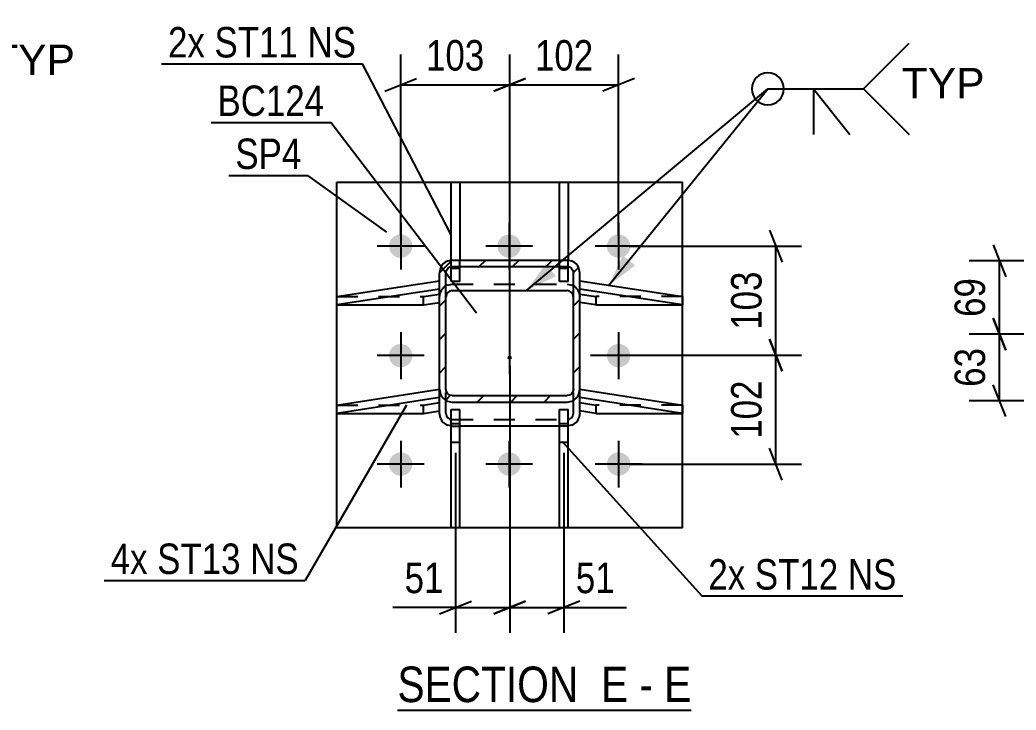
# Model space of a CAD drawing. Header units: millimetres. Extents: x 0 to 841, y 0 to 594.
# Drawn here: x 176.9 to 270.6, y 141.1 to 206.1 of the extents above; entities that cross this region are included whole.
import ezdxf

# ---------------------------------------------------------------- set-up
doc = ezdxf.new("R2010")
doc.units = ezdxf.units.MM
doc.linetypes.add('DXK_LINE_DOT2', pattern=[3.9198, 1.9599, -1.9599])
doc.linetypes.add('DXK_LINE_DOT3', pattern=[5.9187, 2.979, -0.9799, 0.9799, -0.9799])
doc.styles.add('Arial', font='ARIAL.TTF', dxfattribs={"height": 0.2})
doc.styles.add('Arial Narrow', font='ARIALN.TTF', dxfattribs={"height": 0.2})

# ---------------------------------------------------------------- blocks, each defined once
blk = doc.blocks.new('Unknown-247343380-15 - 2207')
at = {"color": 6, "linetype": 'Continuous'}
blk.add_line((212.416, 141.144), (240.062, 141.144), dxfattribs=at)
at = {"color": 0, "linetype": 'Continuous'}
for points in [[(230.524, 141.894), (230.524, 145.394), (212.416, 145.394), (212.416, 141.894)], [(234.131, 141.894), (234.131, 145.394), (231.574, 145.394), (231.574, 141.894)], [(236.456, 141.894), (236.456, 145.394), (235.181, 145.394), (235.181, 141.894)], [(240.062, 141.894), (240.062, 145.394), (237.506, 145.394), (237.506, 141.894)]]:
    blk.add_wipeout(points, dxfattribs=at)
at = {"color": 7, "linetype": 'Continuous', "style": 'Arial Narrow'}
for s, height, p in [('SECTION ', 3.3405, (212.416, 141.894)), ('E', 3.34, (231.574, 141.894)), ('E', 3.34, (237.506, 141.894)), ('-', 3.34, (235.181, 141.894))]:
    blk.add_text(s, height=height, dxfattribs=at).set_placement(p)
blk = doc.blocks.new('Part-247343380-2281 - 2207')
at = {"color": 2, "linetype": 'Continuous'}
for p, q in [((206.723, 180.035), (216.373, 181.525)), ((216.373, 180.735), (206.723, 179.245)), ((206.723, 179.245), (206.723, 180.035)), ((206.723, 179.245), (214.873, 179.245)), ((214.873, 179.245), (216.373, 179.477))]:
    blk.add_line(p, q, dxfattribs=at)
at = {"color": 7, "linetype": 'DXK_LINE_DOT2'}
for p, q in [((216.373, 179.477), (216.373, 181.525)), ((206.723, 180.035), (214.873, 180.035)), ((214.873, 180.035), (216.373, 180.268)), ((214.873, 179.245), (214.873, 180.035))]:
    blk.add_line(p, q, dxfattribs=at)
blk = doc.blocks.new('Part-247343380-2241 - 2207')
at = {"color": 2, "linetype": 'Continuous'}
for p, q in [((227.673, 190.781), (228.473, 190.781)), ((227.673, 183.472), (227.673, 190.781)), ((228.473, 190.781), (228.473, 183.452))]:
    blk.add_line(p, q, dxfattribs=at)
at = {"color": 7, "linetype": 'DXK_LINE_DOT2'}
for p, q in [((227.673, 181.444), (227.673, 183.472)), ((228.473, 182.763), (227.673, 182.763)), ((228.473, 181.444), (228.473, 183.452)), ((227.673, 182.712), (228.473, 182.712)), ((228.473, 181.444), (227.673, 181.444))]:
    blk.add_line(p, q, dxfattribs=at)
blk = doc.blocks.new('Part-247343380-2311 - 2207')
at = {"color": 2, "linetype": 'Continuous'}
for p, q in [((206.724, 190.781), (239.224, 190.781)), ((206.724, 180.035), (206.724, 190.781)), ((239.224, 180.035), (239.224, 190.781)), ((206.724, 169.835), (206.724, 179.245)), ((239.224, 169.835), (239.224, 179.245)), ((206.724, 158.281), (206.724, 169.045)), ((239.224, 158.281), (239.224, 169.045)), ((239.224, 158.281), (206.724, 158.281))]:
    blk.add_line(p, q, dxfattribs=at)
at = {"color": 7, "linetype": 'DXK_LINE_DOT2'}
for p, q in [((206.724, 179.245), (206.724, 180.035)), ((239.224, 179.245), (239.224, 180.035)), ((206.724, 169.045), (206.724, 169.835)), ((239.224, 169.045), (239.224, 169.835))]:
    blk.add_line(p, q, dxfattribs=at)
blk = doc.blocks.new('Part-247343380-2296 - 2207')
at = {"color": 2, "linetype": 'Continuous'}
for p, q in [((229.573, 171.325), (239.223, 169.835)), ((229.573, 170.535), (229.573, 170.573)), ((239.223, 169.045), (229.573, 170.535)), ((229.573, 169.277), (229.573, 170.535)), ((239.223, 169.835), (239.223, 169.045)), ((231.073, 169.045), (229.573, 169.277)), ((231.073, 169.045), (239.223, 169.045))]:
    blk.add_line(p, q, dxfattribs=at)
at = {"color": 7, "linetype": 'DXK_LINE_DOT2'}
for p, q in [((229.573, 170.573), (229.573, 171.325)), ((229.573, 170.068), (231.073, 169.835)), ((239.223, 169.835), (231.073, 169.835)), ((231.073, 169.835), (231.073, 169.045))]:
    blk.add_line(p, q, dxfattribs=at)
blk = doc.blocks.new('Part-247343380-2256 - 2207')
at = {"color": 2, "linetype": 'Continuous'}
for p, q in [((227.673, 169.401), (228.473, 169.401)), ((227.673, 158.281), (227.673, 169.401)), ((228.473, 158.281), (228.473, 169.401)), ((228.473, 158.281), (227.673, 158.281))]:
    blk.add_line(p, q, dxfattribs=at)
at = {"color": 7, "linetype": 'DXK_LINE_DOT2'}
for p, q in [((227.673, 168.083), (228.473, 168.083)), ((227.673, 166.35), (228.473, 166.35))]:
    blk.add_line(p, q, dxfattribs=at)
blk = doc.blocks.new('Part-247343380-2382 - 2207')
at = {"linetype": 'Continuous'}
h = blk.add_hatch(dxfattribs=at)
h.set_pattern_fill('', scale=0.7, style=0, pattern_type=0)
h.set_pattern_definition([(45, (217.5735, 183.472), (-1.57154, 1.57154), [])])
h.paths.add_polyline_path([(228.374, 183.472), (217.574, 183.472), (217.114, 183.379), (216.725, 183.116), (216.465, 182.722), (216.374, 182.257), (216.374, 171.325), (216.465, 170.86), (216.725, 170.466), (217.114, 170.203), (217.574, 170.11), (228.374, 170.11), (228.833, 170.203), (229.222, 170.466), (229.482, 170.86), (229.574, 171.325), (229.574, 182.257), (229.482, 182.722), (229.222, 183.116), (228.833, 183.379)])
h.paths.add_polyline_path([(228.928, 182.49), (228.974, 182.257), (228.974, 171.325), (228.928, 171.092), (228.798, 170.895), (228.603, 170.764), (228.374, 170.718), (217.574, 170.718), (217.344, 170.764), (217.149, 170.895), (217.019, 171.092), (216.974, 171.325), (216.974, 182.257), (217.019, 182.49), (217.149, 182.687), (217.344, 182.818), (217.574, 182.865), (228.374, 182.865), (228.603, 182.818), (228.798, 182.687)])
blk.add_hatch(color=30, dxfattribs=at).paths.add_polyline_path([(222.974, 174.183, -1), (222.974, 174.383, -1)])
at = {"color": 2, "linetype": 'Continuous'}
for p, q in [((217.574, 183.472), (217.114, 183.379)), ((217.149, 182.687), (217.344, 182.818)), ((217.344, 182.818), (217.574, 182.865)), ((217.574, 183.472), (228.374, 183.472)), ((217.574, 182.865), (228.374, 182.865)), ((228.833, 183.379), (228.374, 183.472)), ((228.374, 182.865), (228.603, 182.818)), ((228.603, 182.818), (228.798, 182.687)), ((216.465, 182.722), (216.374, 182.257)), ((216.374, 171.325), (216.374, 182.257)), ((216.974, 182.257), (217.019, 182.49)), ((216.974, 171.325), (216.974, 182.257)), ((217.019, 182.49), (217.149, 182.687)), ((228.798, 182.687), (228.928, 182.49)), ((228.928, 182.49), (228.974, 182.257)), ((228.974, 171.325), (228.974, 182.257)), ((229.574, 182.257), (229.482, 182.722)), ((229.574, 171.325), (229.574, 182.257)), ((217.019, 180.23), (216.974, 179.997)), ((217.149, 180.427), (217.019, 180.23)), ((217.344, 180.558), (217.149, 180.427)), ((217.574, 180.605), (217.344, 180.558)), ((217.574, 180.605), (228.374, 180.605)), ((228.603, 180.558), (228.374, 180.605)), ((228.798, 180.427), (228.603, 180.558)), ((228.928, 180.23), (228.798, 180.427)), ((228.974, 179.997), (228.928, 180.23)), ((216.374, 170.573), (216.374, 171.325)), ((216.374, 171.325), (216.465, 170.86)), ((217.019, 171.092), (216.974, 171.325)), ((217.149, 170.895), (217.019, 171.092)), ((217.344, 170.764), (217.149, 170.895)), ((217.574, 170.718), (217.344, 170.764)), ((217.574, 170.718), (228.374, 170.718)), ((228.603, 170.764), (228.374, 170.718)), ((228.798, 170.895), (228.603, 170.764)), ((228.928, 171.092), (228.798, 170.895)), ((228.974, 171.325), (228.928, 171.092)), ((229.482, 170.86), (229.574, 171.325)), ((229.574, 170.573), (229.574, 171.325)), ((217.114, 170.203), (217.574, 170.11)), ((217.574, 170.11), (228.374, 170.11)), ((228.374, 170.11), (228.833, 170.203)), ((216.374, 169.065), (216.374, 169.278)), ((216.465, 168.6), (216.374, 169.065)), ((229.574, 169.065), (229.482, 168.6)), ((229.574, 169.065), (229.574, 169.277)), ((217.473, 167.871), (217.114, 167.943)), ((227.673, 167.85), (218.273, 167.85)), ((228.833, 167.943), (228.473, 167.87))]:
    blk.add_line(p, q, dxfattribs=at)
at = {"color": 7, "linetype": 'DXK_LINE_DOT2'}
for p, q in [((216.374, 171.325), (216.374, 182.257)), ((216.974, 169.065), (216.974, 182.257)), ((228.974, 169.065), (228.974, 182.257)), ((229.574, 171.325), (229.574, 182.257)), ((217.114, 181.12), (217.574, 181.212)), ((217.574, 181.212), (228.374, 181.212)), ((228.374, 181.212), (228.833, 181.12)), ((216.374, 179.997), (216.465, 180.462)), ((229.482, 180.462), (229.574, 179.997)), ((216.374, 169.278), (216.374, 170.573)), ((229.574, 169.277), (229.574, 170.573)), ((216.974, 169.065), (217.019, 168.833)), ((217.019, 168.833), (217.149, 168.636)), ((228.798, 168.636), (228.928, 168.833)), ((228.928, 168.833), (228.974, 169.065)), ((217.149, 168.636), (217.344, 168.504)), ((217.344, 168.504), (217.574, 168.458)), ((217.574, 167.85), (217.473, 167.871)), ((217.574, 168.458), (228.374, 168.458)), ((217.574, 167.85), (218.273, 167.85)), ((228.374, 167.85), (227.673, 167.85)), ((228.374, 168.458), (228.603, 168.504)), ((228.473, 167.87), (228.374, 167.85)), ((228.603, 168.504), (228.798, 168.636))]:
    blk.add_line(p, q, dxfattribs=at)
at = {"color": 7, "linetype": 'DXK_LINE_DOT3'}
blk.add_line((222.974, 172.98), (222.974, 176.791), dxfattribs=at)
at = {"color": 30, "linetype": 'DXK_LINE_DOT3'}
blk.add_line((222.974, 172.732), (222.974, 176.791), dxfattribs=at)
at = {"color": 30, "linetype": 'Continuous'}
blk.add_circle((222.974, 174.283), 0.1, dxfattribs=at)
at = {"color": 2, "linetype": 'Continuous'}
for centre, start, end in [((217.583, 182.267), 112.85038, 157.84737), ((228.364, 182.267), 22.15263, 67.14962), ((217.583, 171.315), 202.15263, 247.14962), ((228.364, 171.315), 292.85038, 337.84737), ((217.583, 169.055), 202.15263, 247.14962), ((228.364, 169.055), 292.85038, 337.84737)]:
    blk.add_arc(centre, 1.207, start, end, dxfattribs=at)
at = {"color": 7, "linetype": 'DXK_LINE_DOT2'}
for centre, start, end in [((217.583, 180.007), 112.85038, 157.84737), ((228.364, 180.007), 22.15263, 67.14962)]:
    blk.add_arc(centre, 1.207, start, end, dxfattribs=at)
blk = doc.blocks.new('Part-247343380-2261 - 2207')
at = {"color": 2, "linetype": 'Continuous'}
for p, q in [((217.473, 190.781), (218.273, 190.781)), ((217.473, 183.452), (217.473, 190.781)), ((218.273, 190.781), (218.273, 183.472))]:
    blk.add_line(p, q, dxfattribs=at)
at = {"color": 7, "linetype": 'DXK_LINE_DOT2'}
for p, q in [((217.473, 181.444), (217.473, 183.452)), ((217.473, 182.763), (218.273, 182.763)), ((218.273, 181.444), (218.273, 183.472)), ((217.473, 182.712), (218.273, 182.712)), ((218.273, 181.444), (217.473, 181.444))]:
    blk.add_line(p, q, dxfattribs=at)
blk = doc.blocks.new('Part-247343380-2266 - 2207')
at = {"color": 2, "linetype": 'Continuous'}
for p, q in [((217.473, 169.401), (218.273, 169.401)), ((217.473, 158.281), (217.473, 169.401)), ((218.273, 158.281), (218.273, 169.401)), ((218.273, 158.281), (217.473, 158.281))]:
    blk.add_line(p, q, dxfattribs=at)
at = {"color": 7, "linetype": 'DXK_LINE_DOT2'}
for p, q in [((217.473, 168.083), (218.273, 168.083)), ((217.473, 166.35), (218.273, 166.35))]:
    blk.add_line(p, q, dxfattribs=at)
blk = doc.blocks.new('Part-247343380-2286 - 2207')
at = {"color": 2, "linetype": 'Continuous'}
for p, q in [((206.723, 169.835), (216.373, 171.325)), ((216.373, 169.277), (216.373, 170.576)), ((216.373, 170.535), (206.723, 169.045)), ((206.723, 169.045), (206.723, 169.835)), ((206.723, 169.045), (214.873, 169.045)), ((214.873, 169.045), (216.373, 169.277))]:
    blk.add_line(p, q, dxfattribs=at)
at = {"color": 7, "linetype": 'DXK_LINE_DOT2'}
for p, q in [((216.373, 170.576), (216.373, 171.325)), ((206.723, 169.835), (214.873, 169.835)), ((214.873, 169.835), (216.373, 170.068)), ((214.873, 169.045), (214.873, 169.835))]:
    blk.add_line(p, q, dxfattribs=at)
blk = doc.blocks.new('Part-247343380-2291 - 2207')
at = {"color": 2, "linetype": 'Continuous'}
for p, q in [((229.573, 181.525), (239.223, 180.035)), ((239.223, 179.245), (229.573, 180.735)), ((239.223, 180.035), (239.223, 179.245)), ((231.073, 179.245), (229.573, 179.477)), ((231.073, 179.245), (239.223, 179.245))]:
    blk.add_line(p, q, dxfattribs=at)
at = {"color": 7, "linetype": 'DXK_LINE_DOT2'}
for p, q in [((229.573, 179.477), (229.573, 181.525)), ((229.573, 180.268), (231.073, 180.035)), ((239.223, 180.035), (231.073, 180.035)), ((231.073, 180.035), (231.073, 179.245))]:
    blk.add_line(p, q, dxfattribs=at)
blk = doc.blocks.new('Bolt-247343380-2391 - 2207')
at = {"linetype": 'Continuous'}
for points in [[(212.723, 183.681, -1), (212.723, 185.881, -1)], [(222.923, 183.681, -1), (222.923, 185.881, -1)], [(233.223, 183.681, -1), (233.223, 185.881, -1)], [(212.723, 173.381, -1), (212.723, 175.581, -1)], [(233.223, 173.381, -1), (233.223, 175.581, -1)], [(212.723, 163.181, -1), (212.723, 165.381, -1)], [(222.923, 163.181, -1), (222.923, 165.381, -1)], [(233.223, 163.181, -1), (233.223, 165.381, -1)]]:
    blk.add_hatch(color=1, dxfattribs=at).paths.add_polyline_path(points)
at = {"color": 1, "linetype": 'Continuous'}
for p, q in [((212.723, 186.981), (212.723, 182.581)), ((222.923, 186.981), (222.923, 182.581)), ((233.223, 186.981), (233.223, 182.581)), ((214.923, 184.781), (210.523, 184.781)), ((225.123, 184.781), (220.723, 184.781)), ((235.423, 184.781), (231.023, 184.781)), ((212.723, 176.681), (212.723, 172.281)), ((233.223, 176.681), (233.223, 172.281)), ((214.923, 174.481), (210.523, 174.481)), ((235.423, 174.481), (231.023, 174.481)), ((212.723, 166.481), (212.723, 162.081)), ((222.923, 166.481), (222.923, 162.081)), ((233.223, 166.481), (233.223, 162.081)), ((214.923, 164.281), (210.523, 164.281)), ((225.123, 164.281), (220.723, 164.281)), ((235.423, 164.281), (231.023, 164.281))]:
    blk.add_line(p, q, dxfattribs=at)
blk = doc.blocks.new('StraightDimension-247343380-34044 - 2207')
at = {"color": 7, "linetype": 'Continuous'}
for p, q in [((222.974, 173.531), (222.974, 148.394)), ((217.873, 165.35), (217.873, 148.394)), ((216.373, 150.194), (219.373, 151.394)), ((224.474, 151.394), (221.474, 150.194)), ((217.873, 150.794), (211.967, 150.794)), ((217.873, 150.794), (211.967, 150.794)), ((217.873, 150.794), (222.974, 150.794))]:
    blk.add_line(p, q, dxfattribs=at)
at = {"color": 0}
blk.add_wipeout([(217.348, 151.544), (217.348, 155.744), (212.492, 155.744), (212.492, 151.544)], dxfattribs=at)
at = {"color": 3, "style": 'Arial Narrow'}
blk.add_text('51', height=2.8633, dxfattribs=at).set_placement((213.092, 152.144))
blk = doc.blocks.new('StraightDimension-247343380-34007 - 2207')
at = {"color": 7, "linetype": 'Continuous'}
for p, q in [((212.723, 185.781), (212.723, 202.794)), ((222.974, 175.886), (222.974, 202.794)), ((211.223, 199.344), (214.223, 200.544)), ((212.723, 199.944), (222.974, 199.944)), ((224.474, 200.544), (221.474, 199.344))]:
    blk.add_line(p, q, dxfattribs=at)
at = {"color": 0}
blk.add_wipeout([(221.19, 200.694), (221.19, 204.894), (214.506, 204.894), (214.506, 200.694)], dxfattribs=at)
at = {"color": 3, "style": 'Arial Narrow'}
blk.add_text('103', height=2.8633, dxfattribs=at).set_placement((215.106, 201.294))
blk = doc.blocks.new('StraightDimension-247343380-33953 - 2207')
at = {"color": 7, "linetype": 'Continuous'}
for p, q in [((247.419, 186.281), (248.619, 183.281)), ((234.223, 184.781), (250.419, 184.781)), ((248.019, 174.531), (248.019, 184.781)), ((248.619, 173.031), (247.419, 176.031)), ((230.574, 174.531), (250.419, 174.531))]:
    blk.add_line(p, q, dxfattribs=at)
at = {"color": 0}
blk.add_wipeout([(247.269, 182.998), (243.069, 182.998), (243.069, 176.314), (247.269, 176.314)], dxfattribs=at)
at = {"color": 3, "style": 'Arial Narrow'}
blk.add_text('103', height=2.8633, rotation=90.00021, dxfattribs=at).set_placement((246.669, 176.914))
blk = doc.blocks.new('StraightDimension-247343380-33954 - 2207')
at = {"color": 7, "linetype": 'Continuous'}
for p, q in [((247.419, 176.031), (248.619, 173.031)), ((230.574, 174.531), (250.419, 174.531)), ((248.019, 164.281), (248.019, 174.531)), ((248.619, 162.781), (247.419, 165.781)), ((234.223, 164.281), (250.419, 164.281))]:
    blk.add_line(p, q, dxfattribs=at)
at = {"color": 0}
blk.add_wipeout([(247.269, 172.748), (243.069, 172.748), (243.069, 166.064), (247.269, 166.064)], dxfattribs=at)
at = {"color": 3, "style": 'Arial Narrow'}
blk.add_text('102', height=2.8633, rotation=90.00021, dxfattribs=at).set_placement((246.669, 166.664))
blk = doc.blocks.new('StraightDimension-247343380-34006 - 2207')
at = {"color": 7, "linetype": 'Continuous'}
for p, q in [((222.974, 175.886), (222.974, 202.794)), ((233.223, 185.781), (233.223, 202.794)), ((221.474, 199.344), (224.474, 200.544)), ((222.974, 199.944), (233.223, 199.944)), ((234.723, 200.544), (231.723, 199.344))]:
    blk.add_line(p, q, dxfattribs=at)
at = {"color": 0}
blk.add_wipeout([(231.44, 200.694), (231.44, 204.894), (224.756, 204.894), (224.756, 200.694)], dxfattribs=at)
at = {"color": 3, "style": 'Arial Narrow'}
blk.add_text('102', height=2.8633, dxfattribs=at).set_placement((225.356, 201.294))
blk = doc.blocks.new('StraightDimension-247343380-34043 - 2207')
at = {"color": 7, "linetype": 'Continuous'}
for p, q in [((222.974, 173.531), (222.974, 148.394)), ((228.073, 165.35), (228.073, 148.394)), ((221.474, 150.194), (224.474, 151.394)), ((229.573, 151.394), (226.573, 150.194)), ((222.974, 150.794), (228.073, 150.794)), ((228.073, 150.794), (233.979, 150.794)), ((228.073, 150.794), (233.979, 150.794))]:
    blk.add_line(p, q, dxfattribs=at)
at = {"color": 0}
blk.add_wipeout([(233.454, 151.544), (233.454, 155.744), (228.598, 155.744), (228.598, 151.544)], dxfattribs=at)
at = {"color": 3, "style": 'Arial Narrow'}
blk.add_text('51', height=2.8633, dxfattribs=at).set_placement((229.198, 152.144))
blk = doc.blocks.new('StraightDimension-247343380-34084 - 1374')
at = {"color": 7, "linetype": 'Continuous'}
for p, q in [((268.443, 184.9), (269.643, 181.9)), ((308.317, 183.4), (266.193, 183.4)), ((269.043, 176.5), (269.043, 183.4)), ((269.643, 175), (268.443, 178)), ((278.2, 176.5), (266.193, 176.5))]:
    blk.add_line(p, q, dxfattribs=at)
at = {"color": 0}
blk.add_wipeout([(268.293, 182.378), (264.093, 182.378), (264.093, 177.522), (268.293, 177.522)], dxfattribs=at)
at = {"color": 3, "style": 'Arial Narrow'}
blk.add_text('69', height=2.8633, rotation=90.00021, dxfattribs=at).set_placement((267.693, 178.122))
blk = doc.blocks.new('StraightDimension-247343380-34085 - 1374')
at = {"color": 7, "linetype": 'Continuous'}
for p, q in [((268.443, 178), (269.643, 175)), ((278.2, 176.5), (266.193, 176.5)), ((269.043, 170.242), (269.043, 176.5)), ((269.643, 168.742), (268.443, 171.742)), ((308.317, 170.242), (266.193, 170.242))]:
    blk.add_line(p, q, dxfattribs=at)
at = {"color": 0}
blk.add_wipeout([(268.293, 175.799), (264.093, 175.799), (264.093, 170.943), (268.293, 170.943)], dxfattribs=at)
at = {"color": 3, "style": 'Arial Narrow'}
blk.add_text('63', height=2.8633, rotation=90.00021, dxfattribs=at).set_placement((267.693, 171.543))
blk = doc.blocks.new('WeldMark-247343380-2736 - 2506')
at = {"linetype": 'Continuous'}
for points in [[(148.971, 187.32), (146.36, 185.664), (147.885, 188.354)], [(154.112, 186.62), (151.997, 184.364), (152.801, 187.35)]]:
    blk.add_hatch(color=30, dxfattribs=at).paths.add_polyline_path(points)
at = {"color": 30, "linetype": 'Continuous'}
for p, q in [((146.36, 185.664), (161.69, 201.769)), ((151.997, 184.364), (161.69, 201.769)), ((161.69, 201.769), (170.69, 201.769))]:
    blk.add_line(p, q, dxfattribs=at)
at = {"color": 3, "linetype": 'Continuous'}
for q in [(169.405, 197.484), (165.976, 197.484)]:
    blk.add_line((165.976, 201.769), q, dxfattribs=at)
for start, end in [(90, 270), (270, 90)]:
    blk.add_arc((161.69, 201.769), 1.5, start, end, dxfattribs=at)
at = {"color": 0, "linetype": 'Continuous'}
blk.add_wipeout([(182.066, 200.869), (182.066, 203.869), (174.29, 203.869), (174.29, 200.869)], dxfattribs=at)
blk.add_wipeout([(182.066, 200.869), (182.066, 203.869), (174.29, 203.869), (174.29, 200.869)], dxfattribs=at)
at = {"color": 3, "linetype": 'Continuous'}
for q in [(174.976, 206.055), (174.976, 197.484)]:
    blk.add_line((170.69, 201.769), q, dxfattribs=at)
at = {"color": 3, "linetype": 'Continuous', "style": 'Arial'}
blk.add_text('TYP', height=2.8652, dxfattribs=at).set_placement((174.29, 200.869))
blk = doc.blocks.new('MarkSet-247343380-16190 - 2207')
at = {"color": 30, "linetype": 'Continuous'}
for p in [(190.233, 201.923), (217.473, 185.849)]:
    blk.add_line(p, (209.124, 201.923), dxfattribs=at)
at = {"color": 0}
for points in [[(194.305, 202.523), (194.305, 205.523), (190.833, 205.523), (190.833, 202.523)], [(203.06, 202.523), (203.06, 205.523), (195.205, 205.523), (195.205, 202.523)], [(208.524, 202.523), (208.524, 205.523), (203.96, 205.523), (203.96, 202.523)]]:
    blk.add_wipeout(points, dxfattribs=at)
for points in [[(194.305, 202.523), (194.305, 205.523), (190.833, 205.523), (190.833, 202.523)], [(203.06, 202.523), (203.06, 205.523), (195.205, 205.523), (195.205, 202.523)], [(208.524, 202.523), (208.524, 205.523), (203.96, 205.523), (203.96, 202.523)]]:
    blk.add_wipeout(points, dxfattribs=at)
at = {"color": 3, "style": 'Arial Narrow'}
for s, p in [('2x', (190.833, 202.523)), ('ST11', (195.205, 202.523)), ('NS', (203.96, 202.523))]:
    blk.add_text(s, height=2.8633, dxfattribs=at).set_placement(p)
blk = doc.blocks.new('Mark-247343380-2307 - 2207')
at = {"color": 30, "linetype": 'Continuous'}
for p in [(196.567, 191.433), (211.402, 186.102)]:
    blk.add_line(p, (203.978, 191.433), dxfattribs=at)
at = {"color": 0}
blk.add_wipeout([(203.378, 192.033), (203.378, 195.033), (197.167, 195.033), (197.167, 192.033)], dxfattribs=at)
blk.add_wipeout([(203.378, 192.033), (203.378, 195.033), (197.167, 195.033), (197.167, 192.033)], dxfattribs=at)
at = {"color": 3, "style": 'Arial Narrow'}
blk.add_text('SP4', height=2.8633, dxfattribs=at).set_placement((197.167, 192.033))
blk = doc.blocks.new('Mark-247343380-2378 - 2207')
at = {"color": 30, "linetype": 'Continuous'}
for p in [(194.887, 196.422), (219.843, 178.474)]:
    blk.add_line(p, (206.136, 196.422), dxfattribs=at)
at = {"color": 0}
blk.add_wipeout([(205.536, 197.022), (205.536, 200.022), (195.487, 200.022), (195.487, 197.022)], dxfattribs=at)
blk.add_wipeout([(205.536, 197.022), (205.536, 200.022), (195.487, 200.022), (195.487, 197.022)], dxfattribs=at)
at = {"color": 3, "style": 'Arial Narrow'}
blk.add_text('BC124', height=2.8633, dxfattribs=at).set_placement((195.487, 197.022))
blk = doc.blocks.new('WeldMark-247343380-2449 - 2207')
at = {"linetype": 'Continuous'}
for points in [[(234.784, 182.962), (232.314, 181.102), (233.618, 183.906)], [(227.332, 181.952), (224.549, 180.605), (226.37, 183.103)]]:
    blk.add_hatch(color=30, dxfattribs=at).paths.add_polyline_path(points)
at = {"color": 30, "linetype": 'Continuous'}
for p, q in [((224.549, 180.605), (247.263, 199.577)), ((232.314, 181.102), (247.263, 199.577)), ((247.263, 199.577), (256.263, 199.577))]:
    blk.add_line(p, q, dxfattribs=at)
at = {"color": 3, "linetype": 'Continuous'}
for q in [(254.977, 195.292), (251.549, 195.292)]:
    blk.add_line((251.549, 199.577), q, dxfattribs=at)
for start, end in [(90, 270), (270, 90)]:
    blk.add_arc((247.263, 199.577), 1.5, start, end, dxfattribs=at)
at = {"color": 0, "linetype": 'Continuous'}
blk.add_wipeout([(267.638, 198.677), (267.638, 201.677), (259.863, 201.677), (259.863, 198.677)], dxfattribs=at)
blk.add_wipeout([(267.638, 198.677), (267.638, 201.677), (259.863, 201.677), (259.863, 198.677)], dxfattribs=at)
at = {"color": 3, "linetype": 'Continuous'}
for q in [(260.549, 203.863), (260.549, 195.292)]:
    blk.add_line((256.263, 199.577), q, dxfattribs=at)
at = {"color": 3, "linetype": 'Continuous', "style": 'Arial'}
blk.add_text('TYP', height=2.8652, dxfattribs=at).set_placement((259.863, 198.677))
blk = doc.blocks.new('MarkSet-247343380-2488 - 2207')
at = {"color": 30, "linetype": 'Continuous'}
for p in [(213.263, 169.832), (184.84, 153.343)]:
    blk.add_line(p, (203.731, 153.343), dxfattribs=at)
at = {"color": 0}
for points in [[(188.912, 153.943), (188.912, 156.943), (185.44, 156.943), (185.44, 153.943)], [(197.666, 153.943), (197.666, 156.943), (189.812, 156.943), (189.812, 153.943)], [(203.131, 153.943), (203.131, 156.943), (198.566, 156.943), (198.566, 153.943)]]:
    blk.add_wipeout(points, dxfattribs=at)
for points in [[(188.912, 153.943), (188.912, 156.943), (185.44, 156.943), (185.44, 153.943)], [(197.666, 153.943), (197.666, 156.943), (189.812, 156.943), (189.812, 153.943)], [(203.131, 153.943), (203.131, 156.943), (198.566, 156.943), (198.566, 153.943)]]:
    blk.add_wipeout(points, dxfattribs=at)
at = {"color": 3, "style": 'Arial Narrow'}
for s, p in [('4x', (185.44, 153.943)), ('ST13', (189.812, 153.943)), ('NS', (198.566, 153.943))]:
    blk.add_text(s, height=2.8633, dxfattribs=at).set_placement(p)
blk = doc.blocks.new('MarkSet-247343380-16218 - 2207')
at = {"color": 30, "linetype": 'Continuous'}
for p, q in [((227.91, 166.401), (241.066, 151.874)), ((241.066, 151.874), (259.956, 151.874))]:
    blk.add_line(p, q, dxfattribs=at)
at = {"color": 0}
for points in [[(245.137, 152.474), (245.137, 155.474), (241.666, 155.474), (241.666, 152.474)], [(253.892, 152.474), (253.892, 155.474), (246.037, 155.474), (246.037, 152.474)], [(259.356, 152.474), (259.356, 155.474), (254.792, 155.474), (254.792, 152.474)]]:
    blk.add_wipeout(points, dxfattribs=at)
for points in [[(245.137, 152.474), (245.137, 155.474), (241.666, 155.474), (241.666, 152.474)], [(253.892, 152.474), (253.892, 155.474), (246.037, 155.474), (246.037, 152.474)], [(259.356, 152.474), (259.356, 155.474), (254.792, 155.474), (254.792, 152.474)]]:
    blk.add_wipeout(points, dxfattribs=at)
at = {"color": 3, "style": 'Arial Narrow'}
for s, p in [('2x', (241.666, 152.474)), ('ST12', (246.037, 152.474)), ('NS', (254.792, 152.474))]:
    blk.add_text(s, height=2.8633, dxfattribs=at).set_placement(p)

msp = doc.modelspace()

# ---------------------------------------------------------------- block references
for name in ['WeldMark-247343380-2736 - 2506', 'Part-247343380-2311 - 2207', 'Part-247343380-2261 - 2207', 'Part-247343380-2241 - 2207', 'Bolt-247343380-2391 - 2207', 'StraightDimension-247343380-34084 - 1374', 'Part-247343380-2382 - 2207', 'Part-247343380-2281 - 2207', 'Part-247343380-2291 - 2207', 'Part-247343380-2286 - 2207', 'Part-247343380-2296 - 2207', 'Part-247343380-2266 - 2207', 'Part-247343380-2256 - 2207', 'Unknown-247343380-15 - 2207']:
    msp.add_blockref(name, (0, 0))

# ---------------------------------------------------------------- next in the draw order: block references
for name in ['StraightDimension-247343380-34007 - 2207', 'StraightDimension-247343380-33953 - 2207', 'StraightDimension-247343380-34085 - 1374', 'StraightDimension-247343380-34044 - 2207']:
    msp.add_blockref(name, (0, 0))

# ---------------------------------------------------------------- next in the draw order: block references
for name in ['MarkSet-247343380-16190 - 2207', 'StraightDimension-247343380-33954 - 2207', 'MarkSet-247343380-2488 - 2207']:
    msp.add_blockref(name, (0, 0))

# ---------------------------------------------------------------- next in the draw order: block references
for name in ['StraightDimension-247343380-34006 - 2207', 'Mark-247343380-2307 - 2207', 'StraightDimension-247343380-34043 - 2207']:
    msp.add_blockref(name, (0, 0))

# ---------------------------------------------------------------- next in the draw order: block references
for name in ['WeldMark-247343380-2449 - 2207', 'Mark-247343380-2378 - 2207', 'MarkSet-247343380-16218 - 2207']:
    msp.add_blockref(name, (0, 0))

doc.saveas('drawing.dxf')
